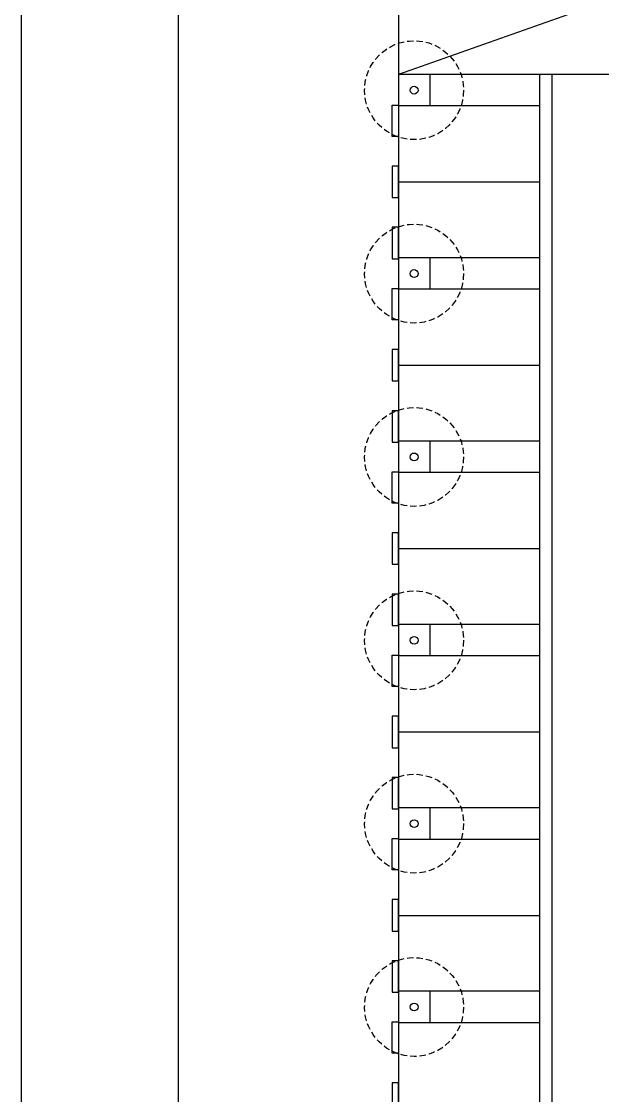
# Model space of a CAD drawing. Extents: x -1 to 154, y -18 to 77.
# Drawn here: x -1.02 to 17.48, y 5.48 to 39.68 of the extents above; entities that cross this region are included whole.
import ezdxf

# ---------------------------------------------------------------- set-up
doc = ezdxf.new("R2010")
doc.units = 0
doc.linetypes.add('TRAZOS', pattern=[0.75, 0.5, -0.25])
for name, color, linetype in [('2', 2, 'CONTINUOUS'), ('4', 3, 'CONTINUOUS'), ('FORMATO', 7, 'CONTINUOUS')]:
    doc.layers.add(name, color=color, linetype=linetype)

msp = doc.modelspace()

# ---------------------------------------------------------------- linework, layer by layer
at = {"layer": '2'}
for p, q in [((10.982, 61.882), (10.982, -9.725)), ((17.482, 40.29), (10.982, 37.995)), ((27.533, 37.995), (10.982, 37.995)), ((11.982, 37.995), (11.982, 36.995)), ((15.482, -9.725), (15.482, 37.995)), ((15.882, -9.725), (15.882, 37.995)), ((15.482, 36.995), (10.982, 36.995)), ((10.982, 34.575), (15.482, 34.575)), ((15.482, 32.155), (10.982, 32.155)), ((11.982, 32.155), (11.982, 31.155)), ((15.482, 31.155), (10.982, 31.155)), ((10.982, 28.735), (15.482, 28.735)), ((15.482, 26.315), (10.982, 26.315)), ((11.982, 26.315), (11.982, 25.315)), ((15.482, 25.315), (10.982, 25.315)), ((10.982, 22.895), (15.482, 22.895)), ((15.482, 20.475), (10.982, 20.475)), ((11.982, 20.475), (11.982, 19.475)), ((15.482, 19.475), (10.982, 19.475)), ((10.982, 17.055), (15.482, 17.055)), ((15.482, 14.635), (10.982, 14.635)), ((11.982, 14.635), (11.982, 13.635)), ((15.482, 13.635), (10.982, 13.635)), ((10.982, 11.215), (15.482, 11.215)), ((15.482, 8.795), (10.982, 8.795)), ((11.982, 8.795), (11.982, 7.795)), ((15.482, 7.795), (10.982, 7.795))]:
    msp.add_line(p, q, dxfattribs=at)
for points in [[(10.982, 36.022), (10.782, 36.022), (10.782, 37.022), (10.982, 37.022)], [(10.982, 35.075), (10.782, 35.075), (10.782, 34.075), (10.982, 34.075)], [(10.982, 33.128), (10.782, 33.128), (10.782, 32.128), (10.982, 32.128)], [(10.982, 30.182), (10.782, 30.182), (10.782, 31.182), (10.982, 31.182)], [(10.982, 29.235), (10.782, 29.235), (10.782, 28.235), (10.982, 28.235)], [(10.982, 27.288), (10.782, 27.288), (10.782, 26.288), (10.982, 26.288)], [(10.982, 24.342), (10.782, 24.342), (10.782, 25.342), (10.982, 25.342)], [(10.982, 23.395), (10.782, 23.395), (10.782, 22.395), (10.982, 22.395)], [(10.982, 21.448), (10.782, 21.448), (10.782, 20.448), (10.982, 20.448)], [(10.982, 18.502), (10.782, 18.502), (10.782, 19.502), (10.982, 19.502)], [(10.982, 17.555), (10.782, 17.555), (10.782, 16.555), (10.982, 16.555)], [(10.982, 15.608), (10.782, 15.608), (10.782, 14.608), (10.982, 14.608)], [(10.982, 12.662), (10.782, 12.662), (10.782, 13.662), (10.982, 13.662)], [(10.982, 11.715), (10.782, 11.715), (10.782, 10.715), (10.982, 10.715)], [(10.982, 9.768), (10.782, 9.768), (10.782, 8.768), (10.982, 8.768)], [(10.982, 6.822), (10.782, 6.822), (10.782, 7.822), (10.982, 7.822)], [(10.982, 5.875), (10.782, 5.875), (10.782, 4.875), (10.982, 4.875)]]:
    msp.add_lwpolyline(points, close=True, dxfattribs=at)
at = {"layer": '2', "linetype": 'TRAZOS', "ltscale": 0.4}
for centre in [(11.482, 37.495), (11.482, 31.655), (11.482, 25.815), (11.482, 19.975), (11.482, 14.135), (11.482, 8.295)]:
    msp.add_circle(centre, 1.575, dxfattribs=at)
at = {"layer": '4'}
for centre in [(11.482, 37.495), (11.482, 31.655), (11.482, 25.815), (11.482, 19.975), (11.482, 14.135), (11.482, 8.295)]:
    msp.add_circle(centre, 0.125, dxfattribs=at)
at = {"layer": 'FORMATO'}
msp.add_line((-1.023, -17.724), (-1.023, 76.876), dxfattribs=at)
at = {"layer": 'FORMATO', "color": 5}
msp.add_line((3.977, -16.724), (3.977, 75.876), dxfattribs=at)

doc.saveas('drawing.dxf')
